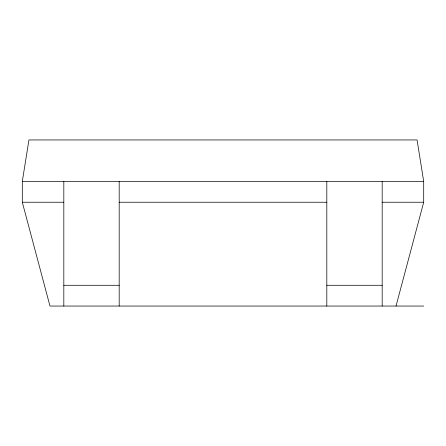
<?xml version="1.0" encoding="UTF-8"?>
<svg xmlns="http://www.w3.org/2000/svg" width="446" height="446" viewBox="0 0 446 446"><rect width="100%" height="100%" fill="white"/><g stroke="black" fill="none" stroke-linecap="round" stroke-linejoin="round"><path stroke-width="0.67" d="M423.7 306.051L49.98 306.051L22.3 202.239L22.3 181.477L28.929 139.949L417.071 139.949L423.7 181.477L423.7 202.239L396.02 306.051M22.3 181.477L423.7 181.477M22.3 202.239L63.823 202.239M119.188 202.239L326.812 202.239M382.177 202.239L423.7 202.239M63.823 285.284L119.188 285.284M326.812 285.284L382.177 285.284M382.177 181.477L382.177 306.051M326.812 181.477L326.812 306.051M119.188 181.477L119.188 306.051M63.823 181.477L63.823 306.051"/></g></svg>
